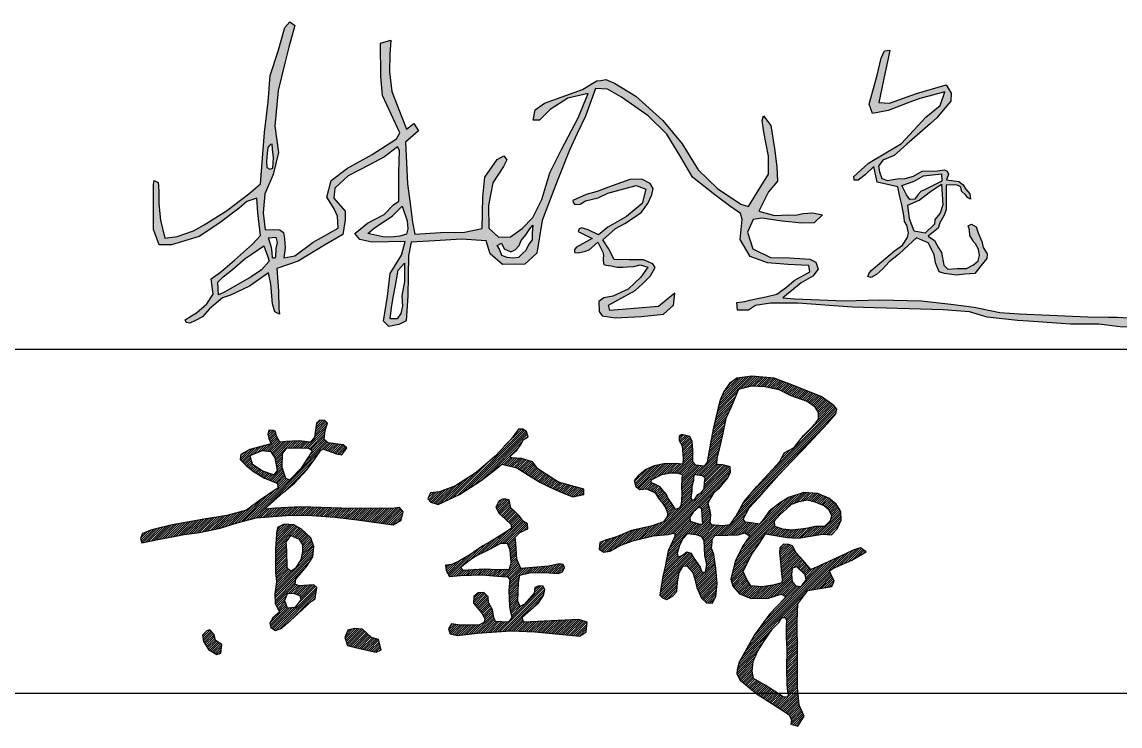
# Model space of a CAD drawing. Extents: x -441005 to 725361, y -182459 to 319313.
# Drawn here: x 45347 to 47579, y -125517 to -124084 of the extents above; entities that cross this region are included whole.
import ezdxf

# ---------------------------------------------------------------- set-up
doc = ezdxf.new("R2010")
doc.units = 0
doc.header["$LTSCALE"] = 100
doc.layers.get('0').update_dxf_attribs({"linetype": 'CONTINUOUS'})
for name, color, linetype in [('图层2', 5, 'CONTINUOUS'), ('图框', 7, 'CONTINUOUS'), ('柱平法表', 7, 'CONTINUOUS')]:
    doc.layers.add(name, color=color, linetype=linetype)

# ---------------------------------------------------------------- blocks, each defined once
blk = doc.blocks.new('A2+1_2')
h = blk.add_hatch()
h.set_pattern_fill('ANSI31', color=3, style=0)
h.set_pattern_definition([(45, (-17997.4683, 46481.614), (-2.24506403, 2.24506403), [])])
h.paths.add_polyline_path([(86053.2, 8599.3), (86040.6, 8607.1), (86037.6, 8619.6), (86029, 8629.2), (86022.5, 8627.3), (86014.3, 8618.1), (86015.7, 8605.6), (86026.3, 8589.3), (86043.1, 8579.1), (86051.1, 8581.7)])
h.paths.add_polyline_path([(86339.5, 8630.3), (86323.1, 8631.9), (86309.4, 8628.4), (86303.5, 8613.1), (86309, 8597.1), (86333.1, 8591.3), (86366.9, 8583.4), (86377.1, 8588.6), (86371.5, 8609.6), (86357.8, 8613.4), (86347.3, 8623)])
h.paths.add_polyline_path([(86199.4, 8653.8), (86235.6, 8687.4), (86242.7, 8692.3), (86246.1, 8715.4), (86240.3, 8720.8), (86209.6, 8718.3), (86202.6, 8722), (86203.8, 8732.1), (86226.1, 8758.4), (86238.2, 8777.6), (86240, 8798.5), (86234.2, 8816.1), (86215.1, 8833.5), (86199.9, 8842.9), (86180, 8843.8), (86166.8, 8837.3), (86164.1, 8824), (86162.3, 8791.2), (86162.7, 8745.5), (86164.5, 8726.6), (86161.1, 8702.5), (86161.6, 8682.8), (86170.3, 8665.1), (86156.7, 8653.3), (86150.6, 8642.7), (86152.6, 8633.8), (86162.2, 8627.4), (86175.5, 8632.5)])
h.paths.add_polyline_path([(86203.1, 8675.4), (86186.1, 8673.9), (86180.7, 8688.6), (86185.9, 8702.3), (86199.1, 8703.2), (86212.2, 8698.5), (86214.7, 8689.9)], flags=16)
h.paths.add_polyline_path([(86193.7, 8748.3), (86185.4, 8755.5), (86184.9, 8789.6), (86183.4, 8807.6), (86192.8, 8820.6), (86211.4, 8812.8), (86218.1, 8801.7), (86218.2, 8788.3), (86214.7, 8771.6), (86204.1, 8755.5)], flags=16)
h.paths.add_polyline_path([(86122.9, 8856.6), (86192.7, 8862.3), (86236.4, 8861.3), (86282.9, 8858.4), (86328.2, 8853.1), (86401.4, 8842.9), (86417.9, 8852.3), (86421.8, 8868.9), (86414.6, 8877.6), (86398.9, 8875.5), (86296.3, 8876.4), (86214, 8879.4), (86161.5, 8876.3), (86140.3, 8874.8), (86178.3, 8908.4), (86201, 8927.1), (86226.2, 8954.4), (86242.9, 8977.4), (86254.4, 8994.4), (86260.3, 8996.2), (86286.1, 8986.9), (86296.9, 8984.9), (86307.1, 8999.5), (86300, 9005.3), (86269.4, 9009.2), (86261.1, 9017.1), (86263.3, 9034.4), (86268.1, 9049.2), (86262.6, 9055), (86252.1, 9055.7), (86246, 9049.1), (86244.4, 9039.7), (86241.6, 9020.9), (86233.3, 9010.5), (86210.7, 9013.6), (86183.1, 9012), (86170.9, 9010.9), (86164.2, 9023.1), (86162.4, 9032.6), (86158.6, 9034.8), (86148.7, 9035), (86146.5, 9027), (86148.9, 9018.2), (86153.6, 9007.7), (86110, 8996.1), (86091.7, 8985.6), (86090.9, 8975.7), (86102, 8964.2), (86117.8, 8951.1), (86139.7, 8937.5), (86166.1, 8927.1), (86167.6, 8918.2), (86129.9, 8892.1), (86103.7, 8872.6), (86063.3, 8861.4), (86020.8, 8854.6), (85987.2, 8848.8), (85952.6, 8842.7), (85910.9, 8832.6), (85892.2, 8825.2), (85887.8, 8814.6), (85891, 8805.8), (85926.7, 8813.3), (85945.4, 8816.9), (85976.7, 8822.7), (86007.7, 8826.9), (86050.1, 8835.5), (86084.7, 8847)])
h.paths.add_polyline_path([(86159.8, 8944.6), (86136.3, 8952.3), (86115.2, 8966.9), (86110.4, 8983.1), (86134.4, 8993.3), (86153.4, 8991.1), (86161.9, 8978.8), (86166.8, 8952.8)], flags=16)
h.paths.add_polyline_path([(86182.4, 8937.4), (86175.5, 8959.9), (86176, 8987.6), (86184.4, 8997.6), (86206.6, 8998.6), (86230.2, 8997.6), (86237.4, 8992.3), (86216.1, 8959.4), (86191.3, 8934.3)], flags=16)
h.paths.add_polyline_path([(86536.5, 8769.5), (86520.6, 8762.1), (86508.3, 8760.7), (86509, 8749.9), (86515.9, 8737.5), (86538.4, 8739.6), (86581.8, 8740.7), (86613.8, 8738.1), (86634.1, 8737), (86639, 8731.6), (86636.7, 8709.2), (86638.3, 8677.3), (86639.2, 8668.1), (86642.9, 8654.3), (86635.8, 8644.9), (86609.9, 8646), (86606.1, 8654.1), (86603.3, 8669.5), (86595.6, 8684.4), (86594.6, 8696.4), (86585.8, 8705), (86574.7, 8704.5), (86565.6, 8696.9), (86565, 8683.6), (86582, 8662.7), (86588.3, 8650.8), (86586.3, 8644.9), (86577.2, 8639.5), (86559.2, 8638.5), (86538.8, 8638.7), (86520.5, 8641.2), (86513.9, 8631.1), (86517.4, 8621.1), (86532.1, 8617.4), (86572.4, 8622.5), (86641.6, 8626.9), (86689.7, 8625), (86780.9, 8616.2), (86794.1, 8624.8), (86796.1, 8644.8), (86778.7, 8650.3), (86666.4, 8644.4), (86664, 8654.8), (86697.8, 8684.4), (86707.2, 8698.8), (86710.2, 8710.8), (86706.5, 8717.8), (86698.2, 8718.6), (86689.9, 8714.9), (86688.4, 8703.3), (86668.6, 8680.9), (86660, 8676.8), (86654.7, 8687.3), (86656.1, 8725.3), (86658.9, 8740.4), (86678.8, 8744.7), (86709.5, 8745.7), (86737.2, 8743.3), (86745.8, 8747), (86749.9, 8755.7), (86746.9, 8762.1), (86738.7, 8763.6), (86717.9, 8758.2), (86661.3, 8753.8), (86653.2, 8773.1), (86650.7, 8805.3), (86649.4, 8817.7), (86658.8, 8826.9), (86675, 8834.7), (86674.6, 8844.9), (86666.6, 8849.7), (86657.5, 8861), (86648.6, 8870), (86640.5, 8877.3), (86637.4, 8893.6), (86630.4, 8894.7), (86623.9, 8894.8), (86617.2, 8891.4), (86610.4, 8878.4), (86617.4, 8865.7), (86630, 8854.2), (86641, 8844.2), (86642, 8836.1), (86627.5, 8825.5), (86598.6, 8807.7), (86583.9, 8800.1), (86557.5, 8781.4)])
h.paths.add_polyline_path([(86559.1, 8771.4), (86571.2, 8779.4), (86598.6, 8793.2), (86620.1, 8804.8), (86633.8, 8804.7), (86639.5, 8790.9), (86641.4, 8765.8), (86638, 8752.4), (86614, 8751.9), (86587.5, 8753.1), (86543.1, 8750.7), (86538.4, 8755.8)], flags=16)
h.paths.add_polyline_path([(86496.1, 8910), (86477.8, 8907.6), (86472.2, 8895.6), (86478.2, 8889), (86493.3, 8884.2), (86536.2, 8904.5), (86580.8, 8932.7), (86610.4, 8956.1), (86622.8, 8966), (86653.2, 8958.9), (86677, 8943.8), (86699.4, 8929.6), (86719, 8920.1), (86745.7, 8907.4), (86758.1, 8903.1), (86766.5, 8899.6), (86789.4, 8904), (86789.5, 8915.3), (86737.7, 8929.2), (86720.9, 8940.2), (86695.5, 8956.8), (86685, 8970.8), (86662.3, 8977.3), (86642.2, 8979.1), (86637.9, 8981.5), (86652.9, 8994.8), (86662.1, 9006.9), (86665.9, 9015.2), (86675.7, 9021.9), (86672.7, 9032.4), (86665.3, 9037.5), (86656.6, 9037), (86641.3, 9017.1), (86608.6, 8982.3), (86570.2, 8949.1), (86528.2, 8922.2)])
h.paths.add_polyline_path([(86886.4, 8831), (86855.5, 8818.5), (86833.4, 8811.6), (86821.6, 8806.7), (86820.5, 8793.1), (86829.6, 8786.9), (86842.5, 8789.2), (86864.3, 8801), (86888.7, 8810.1), (86930.3, 8820.5), (86960.3, 8823.2), (86971.2, 8825.4), (86974.9, 8823.4), (86973.6, 8817.6), (86960.7, 8790), (86954.7, 8758), (86949.8, 8737.6), (86945.4, 8713.4), (86943.4, 8699.7), (86949.1, 8693.8), (86957.3, 8690.8), (86970.3, 8698.1), (86978.1, 8707.2), (86979.8, 8726.4), (86982.9, 8744.9), (86991, 8759.1), (86999.4, 8758.4), (87010.8, 8745.7), (87013.8, 8734.5), (87019.1, 8714.9), (87028.3, 8693.6), (87038.4, 8683.7), (87050.9, 8683.1), (87057.2, 8697.1), (87060, 8723.4), (87057.6, 8753.7), (87053.6, 8782.6), (87048.7, 8795.1), (87050.9, 8814.9), (87056, 8821), (87081.7, 8821.5), (87103.1, 8822.3), (87116.7, 8826.6), (87126.9, 8820.4), (87111.8, 8798.2), (87096.5, 8767.9), (87088.3, 8732), (87092.1, 8717.7), (87105.3, 8702), (87129.2, 8693), (87164.7, 8693.7), (87190, 8701.6), (87198.2, 8697.7), (87197.7, 8693.2), (87167.5, 8661.9), (87136.4, 8618.8), (87104.7, 8563.4), (87101.1, 8547.7), (87100.4, 8539.8), (87107.3, 8526.8), (87141.5, 8498.2), (87186.3, 8469.8), (87205.6, 8457), (87211, 8446.1), (87210.3, 8437.4), (87223.9, 8433.3), (87236.8, 8453.7), (87227.1, 8476.1), (87223.8, 8512), (87223.2, 8579.1), (87222.7, 8647.5), (87224.1, 8682.2), (87244.5, 8708.9), (87293, 8717), (87298.1, 8728.2), (87292.2, 8740.9), (87288.5, 8748.8), (87295.6, 8754.1), (87333.7, 8771), (87363, 8787.9), (87351.9, 8795.6), (87337.7, 8791.8), (87320, 8782.8), (87262.1, 8756.7), (87250.6, 8751.5), (87234.2, 8770.5), (87221, 8785.7), (87213.6, 8800.1), (87206.2, 8802.4), (87194.9, 8803), (87187.5, 8796), (87187.1, 8786.4), (87188.6, 8774), (87189.8, 8759.6), (87191.3, 8742.6), (87192.5, 8732.8), (87191.9, 8724.9), (87173.7, 8719.7), (87150.7, 8716.7), (87128.9, 8718.6), (87120.8, 8731.5), (87112.8, 8747.6), (87130.2, 8782.1), (87144.8, 8803.5), (87158.4, 8824.1), (87202.7, 8816.8), (87225.5, 8815.6), (87253.3, 8819.9), (87274.3, 8823.9), (87292.7, 8822.3), (87304.3, 8834.8), (87312.6, 8851.8), (87311.6, 8869.6), (87301.9, 8884.4), (87287.4, 8897), (87264.6, 8906.2), (87236.6, 8908.6), (87204.9, 8897.9), (87187, 8886.8), (87165.8, 8870.2), (87152.8, 8851.9), (87146.6, 8844), (87129.6, 8846.8), (87117.9, 8848.2), (87113.3, 8854.1), (87125.5, 8877.5), (87144.6, 8898.1), (87185.3, 8944), (87212.2, 8972.4), (87235.8, 8996.4), (87284.3, 9048.8), (87301.6, 9068.3), (87303.2, 9077.9), (87297.6, 9085.5), (87271.3, 9103.4), (87220.8, 9123.8), (87176.3, 9140.8), (87130.4, 9145.2), (87100.5, 9141.1), (87085.2, 9129.8), (87074.1, 9113.9), (87066.2, 9096.4), (87062.6, 9083.3), (87051.8, 9037.5), (87046, 9004.7), (87040, 8970.2), (87033.8, 8961.9), (87017.1, 8963.8), (87011, 8971.1), (87010.9, 8993.4), (87009.6, 9012.5), (87004.5, 9022.2), (86988.5, 9026.6), (86983.3, 9023.4), (86983, 9014.3), (86988.9, 9003.1), (86991.4, 8977.8), (86990.4, 8966.3), (86976.3, 8967.5), (86952.1, 8967), (86932.3, 8962.7), (86915.3, 8955.2), (86899.9, 8942.3), (86891.7, 8932.7), (86895, 8920.3), (86903.1, 8914.4), (86917.1, 8915.7), (86934, 8907.8), (86942.4, 8895), (86947.4, 8888.6), (86955.9, 8876.6), (86959.6, 8864.7), (86958.1, 8857.9), (86951.3, 8848.4), (86926.1, 8839.7)])
h.paths.add_polyline_path([(86984.4, 8802.3), (86990.4, 8814.1), (87000.2, 8824.2), (87018.3, 8822.3), (87029.3, 8818.2), (87033.7, 8810.9), (87035.2, 8780.5), (87039.2, 8762.2), (87036.6, 8746), (87028.8, 8747), (87025.8, 8756.7), (87012.9, 8774.9), (87006.5, 8785.2), (86998.5, 8787.5), (86990, 8780.7), (86980.6, 8776.8), (86979, 8784.8)], flags=16)
h.paths.add_polyline_path([(86960.3, 8895.6), (86955.6, 8906.5), (86949.2, 8913.3), (86942.1, 8921.5), (86935.7, 8924.6), (86925.4, 8929.6), (86925.7, 8932.7), (86932.1, 8937.2), (86947.2, 8944.1), (86964.6, 8947.9), (86978.8, 8947.9), (86989.8, 8944.1), (86989.4, 8936), (86988.1, 8921.3), (86989.1, 8903.5), (86987.4, 8884.1), (86984.6, 8877.7), (86975.1, 8873.5), (86969.3, 8882.6)], flags=16)
h.paths.add_polyline_path([(87005.6, 8850), (87004.7, 8858.3), (87011.3, 8868.7), (87023.6, 8879.3), (87028.9, 8874.8), (87029.6, 8861.8), (87031.3, 8844.3), (87022.1, 8844.8)], flags=16)
h.paths.add_polyline_path([(87006.8, 8897.1), (87007.3, 8902.7), (87008.8, 8911.9), (87008.9, 8920.4), (87012, 8933.1), (87012.2, 8939.9), (87014, 8944.8), (87019.8, 8943.8), (87030.4, 8942.2), (87035.5, 8937.6), (87034.7, 8929.3), (87033.5, 8915.7), (87027.4, 8907.6), (87020.7, 8904.5), (87014, 8893.5), (87009, 8893.2)], flags=16)
h.paths.add_polyline_path([(87045, 8847.6), (87046.4, 8862.9), (87044.8, 8874.8), (87041.4, 8886.1), (87044.3, 8893.6), (87052.8, 8907.1), (87063.1, 8915.7), (87081.5, 8938), (87086.8, 8948.2), (87086.2, 8961.5), (87071.1, 8965.1), (87058.7, 8966.1), (87059.3, 8977.8), (87067.1, 9007.9), (87071.9, 9029.2), (87078.1, 9058.7), (87089.1, 9083.8), (87096, 9100), (87103.5, 9118), (87130, 9124.8), (87157, 9123), (87186.5, 9117), (87210.9, 9105.3), (87243.5, 9093.3), (87259.6, 9081.7), (87266.4, 9070.8), (87265.9, 9057.3), (87260.2, 9049.7), (87250.4, 9039.4), (87235.8, 9024), (87216.8, 9000.2), (87196.5, 8988.9), (87187.3, 8971.3), (87141.1, 8920.4), (87114.5, 8889.5), (87097.9, 8859.7), (87086.8, 8843.3), (87070.9, 8841.3), (87047.9, 8843)], flags=16)
h.paths.add_polyline_path([(87176.1, 8850.3), (87188.5, 8863.6), (87200.9, 8875.4), (87210.4, 8883.8), (87226.1, 8889.2), (87243.4, 8892.6), (87259.1, 8888.5), (87277.8, 8881.4), (87287.7, 8872.7), (87293.2, 8860.8), (87290.5, 8851.3), (87279, 8839.6), (87260.1, 8839.7), (87241.1, 8836.1), (87213.6, 8832.6), (87193.3, 8834.3), (87176.8, 8839.8)], flags=16)
h.paths.add_polyline_path([(87212.4, 8754.2), (87221.9, 8757.2), (87238.9, 8740.9), (87241.1, 8731), (87231, 8717.4), (87219.4, 8718.8), (87212.7, 8727.6), (87211.6, 8741.4)], flags=16)
h.paths.add_polyline_path([(87172.7, 8631.2), (87185.7, 8644), (87191.6, 8654), (87198.2, 8653.8), (87201.1, 8649.2), (87200.2, 8635.8), (87200.3, 8613.9), (87201.6, 8591), (87201.4, 8550.4), (87202.1, 8516.9), (87203.2, 8503.6), (87205.2, 8495.8), (87201.6, 8491.9), (87194.7, 8492.5), (87176.5, 8504.3), (87157.8, 8516.5), (87134.4, 8530.1), (87131.5, 8545.2), (87133.1, 8564.3), (87141.9, 8585), (87154.9, 8605)], flags=16)
at = {"layer": '图层2'}
h = blk.add_hatch(color=0, dxfattribs=at)
h.paths.add_polyline_path([(86139.8, 9640.4), (86131.8, 9536.3), (86108, 9516.1), (86062.9, 9481.3), (86017.2, 9453), (85995.6, 9441), (85962.7, 9429.2), (85937.6, 9425.8), (85928.4, 9462.6), (85925.2, 9495.8), (85925.3, 9520.4), (85924.5, 9531.8), (85923.9, 9539.3), (85915.8, 9543.4), (85914.3, 9535.2), (85914.3, 9519.1), (85914.3, 9479.1), (85914.3, 9443.4), (85925.9, 9412.2), (85950.8, 9412.2), (86007, 9429.2), (86047.5, 9455.3), (86088.6, 9486.7), (86104.3, 9500.4), (86124.2, 9507.1), (86126.5, 9477.5), (86132, 9430.9), (86115.9, 9413.3), (86078.8, 9381.1), (86050.3, 9356.9), (86031.8, 9342.8), (86035.6, 9311.6), (86022.8, 9292.1), (86001.8, 9274.2), (85991.7, 9267.9), (85979, 9259.5), (85980.5, 9254.4), (85988, 9253), (85999.9, 9258.1), (86014.1, 9266), (86027.9, 9282.1), (86054.9, 9304.6), (86070.7, 9310.1), (86109.7, 9328.3), (86147.9, 9355.3), (86153.2, 9332), (86156.1, 9292.5), (86160.8, 9276.2), (86170.6, 9271), (86169, 9282.8), (86168.4, 9318.5), (86165.4, 9363.8), (86208.6, 9379.3), (86261.9, 9411.6), (86299.6, 9433), (86303.8, 9462.9), (86303.8, 9480.8), (86281.2, 9506.9), (86282.8, 9527.5), (86310.1, 9552.5), (86352.2, 9574.3), (86384.2, 9591.4), (86410.7, 9611.6), (86414.6, 9603.9), (86413.1, 9559.6), (86413.1, 9500.7), (86402.5, 9493.9), (86383.1, 9473.6), (86349.5, 9456.6), (86323.6, 9435), (86333.9, 9423.3), (86358, 9417.6), (86426.3, 9418.7), (86418.8, 9391.4), (86395.7, 9353.9), (86390.3, 9307.6), (86381.7, 9256.9), (86393.1, 9246.1), (86413.1, 9250.3), (86427.7, 9257.3), (86431.3, 9308.4), (86432.9, 9389.9), (86438.5, 9417.5), (86486.3, 9420.4), (86540.8, 9423.8), (86590.4, 9420.4), (86599, 9394.2), (86624.1, 9371.9), (86669, 9373), (86693.3, 9395.5), (86704.7, 9462), (86724.6, 9515.6), (86736.5, 9545.3), (86760, 9604.8), (86775.6, 9638.4), (86792.7, 9673.9), (86812.8, 9730.2), (86837.3, 9729.1), (86865.8, 9712.3), (86919.9, 9674.8), (86957.7, 9637), (86986.3, 9590.8), (87010.4, 9550.1), (87055.5, 9514.1), (87085.4, 9491.8), (87107.4, 9476.1), (87110.7, 9463.9), (87107.2, 9423.3), (87127.2, 9388.6), (87162.8, 9375.7), (87203.9, 9372.2), (87246.5, 9370.4), (87248.5, 9357.1), (87216.8, 9339.9), (87201.3, 9326), (87181.7, 9311.6), (87159.3, 9306.3), (87142.2, 9303.2), (87126.3, 9299.8), (87116.7, 9296.6), (87100.1, 9294.8), (87101.6, 9279.5), (87124.2, 9279.5), (87138, 9289.1), (87168.7, 9293.6), (87224.4, 9293.6), (87334.6, 9285.7), (87519.9, 9279.7), (87573.3, 9275.9), (87608.9, 9265.2), (87670.6, 9258.2), (87693.1, 9257.2), (87778.8, 9250.8), (87836, 9250.8), (87878.9, 9245.6), (87941.9, 9242.8), (87991.7, 9245.6), (87982.2, 9259.2), (87967.8, 9257.5), (87918.1, 9262.5), (87873.8, 9265), (87855.6, 9265.3), (87813.9, 9265.6), (87673.8, 9272.1), (87634.8, 9274.5), (87582.4, 9285.3), (87535.1, 9291.7), (87475.4, 9298.1), (87390.9, 9300.4), (87319.1, 9298.6), (87217.5, 9302.5), (87193.4, 9304.7), (87231.3, 9334.8), (87254.9, 9348.7), (87265.7, 9362.7), (87260.7, 9376.8), (87248.6, 9382.7), (87207, 9385.9), (87168.6, 9386.2), (87133, 9404.2), (87121.8, 9437.8), (87133.2, 9463.9), (87150.8, 9466.7), (87192.2, 9460.1), (87232.5, 9456.5), (87257.3, 9456.8), (87274.4, 9473.3), (87253.7, 9477.5), (87235.2, 9475.8), (87219.7, 9472.8), (87205.4, 9472.9), (87176.6, 9472.1), (87145.2, 9480.4), (87164.7, 9520.2), (87183.1, 9541.9), (87181.8, 9570.7), (87176.7, 9608.1), (87169.3, 9654.7), (87154.5, 9674.7), (87151.8, 9665.3), (87154.8, 9641.1), (87164.7, 9592.8), (87164.7, 9555.9), (87141.9, 9520.2), (87123.8, 9489.9), (87108.5, 9495.1), (87060.6, 9526.7), (87021.5, 9564.6), (86989, 9617.7), (86950, 9665.3), (86895.2, 9714.5), (86851.8, 9740.8), (86834, 9748.8), (86824, 9746.5), (86815.9, 9745.5), (86807.2, 9740.8), (86786.7, 9728.4), (86708.9, 9700.4), (86690.3, 9686.6), (86686.5, 9665.5), (86699.3, 9665.5), (86720.5, 9687.8), (86756.8, 9710.3), (86798.2, 9720.2), (86777.6, 9670.3), (86743.6, 9606.3), (86720.1, 9558.8), (86703.8, 9504.5), (86685.8, 9468.1), (86664.1, 9445.3), (86640, 9428.8), (86615.7, 9427.6), (86596.1, 9446.2), (86595.6, 9492.2), (86599.3, 9514.1), (86604, 9538.2), (86625.8, 9571.6), (86632.8, 9585.4), (86626.5, 9593), (86613.3, 9585.5), (86587.8, 9549.8), (86583.6, 9509.4), (86582.7, 9445.2), (86546.3, 9438.1), (86498, 9437), (86445.5, 9433.8), (86441, 9458.4), (86436.1, 9496.6), (86430.7, 9536.1), (86428.6, 9579.3), (86426.6, 9621.2), (86453.1, 9644.1), (86443.6, 9659.1), (86428.8, 9647.4), (86414.7, 9684.2), (86399, 9724.1), (86393.8, 9764), (86395, 9799.2), (86396.6, 9828.2), (86375.8, 9822.5), (86376.2, 9754.5), (86379.8, 9716.2), (86415.2, 9640.3), (86408.6, 9628), (86358.9, 9596.1), (86308.6, 9568.2), (86275.5, 9543.1), (86266.8, 9509.2), (86281.7, 9485.2), (86288.7, 9470.2), (86289.7, 9446.1), (86239.2, 9417.4), (86201.5, 9389.6), (86179.5, 9385.7), (86181.9, 9406), (86180.6, 9425.3), (86178.5, 9437.5), (86171.2, 9442.8), (86158.4, 9443.5), (86141.5, 9442.6), (86137.1, 9477.6), (86140.5, 9515.7), (86157.5, 9555.2), (86168.3, 9599.9), (86160.8, 9653.3), (86167.5, 9726.4), (86181.1, 9782), (86189.5, 9814.4), (86202, 9858.3), (86191.2, 9865.6), (86181.4, 9854.5), (86167.5, 9806.4), (86151.7, 9756.5), (86147.4, 9703.4)])
h.paths.add_polyline_path([(86155.6, 9616.7), (86156.3, 9606.9), (86158.1, 9590), (86157.2, 9568), (86150.7, 9565.8), (86145.1, 9569.8), (86144.2, 9582.2), (86145.7, 9598.9), (86146.6, 9610.4), (86151.7, 9615.9)], flags=16)
h.paths.add_polyline_path([(86163.1, 9427.6), (86165.7, 9417), (86163.4, 9404.7), (86162.6, 9387.5), (86160.2, 9384.9), (86156.4, 9386), (86155.7, 9396.7), (86154.2, 9406.5), (86148.2, 9426.5)], flags=16)
h.paths.add_polyline_path([(86138.6, 9410), (86146.9, 9387.6), (86149.3, 9379.3), (86134, 9361.1), (86113.2, 9347.4), (86090.7, 9334.3), (86074.7, 9325.5), (86057.6, 9315.1), (86046.7, 9310.6), (86045.5, 9336.2), (86056.3, 9347.1), (86075, 9361.9), (86100.6, 9384.2), (86112.6, 9392.2)], flags=16)
h.paths.add_polyline_path([(86349.9, 9435.5), (86362.9, 9446.1), (86400, 9471.2), (86419.7, 9490.8), (86429.9, 9461.2), (86431.5, 9444.6), (86428.7, 9433.9), (86415.2, 9430), (86403.6, 9428.7), (86390.1, 9427.6), (86380.3, 9428.8)], flags=16)
h.paths.add_polyline_path([(86424.7, 9374.6), (86424.5, 9337.5), (86419.2, 9308.6), (86420.4, 9287.7), (86417.2, 9272.4), (86409.8, 9261.8), (86395.5, 9262), (86398.4, 9283.8), (86401.3, 9304.9), (86406.2, 9329.6), (86411.5, 9360.6)], flags=16)
h.paths.add_polyline_path([(86613.3, 9411.1), (86621.8, 9415.4), (86627.4, 9404.3), (86641, 9398), (86649.5, 9401.8), (86657.6, 9410.7), (86661.8, 9420.9), (86671.2, 9432.4), (86679.3, 9444.7), (86685.2, 9451.9), (86684.4, 9435.4), (86684, 9422.6), (86677.6, 9413.7), (86671.6, 9400.9), (86664.4, 9394.6), (86656.3, 9386.5), (86644.8, 9384.8), (86633.3, 9386.1), (86622.3, 9390.7), (86618, 9403.1)], flags=16)
h.paths.add_polyline_path([(86924.1, 9537.2), (86907, 9545.7), (86882.7, 9545), (86839.1, 9529.2), (86816.5, 9520.4), (86793.9, 9514.7), (86774.6, 9506), (86766.7, 9502.5), (86767.6, 9498.4), (86771.1, 9494), (86781.9, 9494.9), (86792.5, 9501.8), (86818.2, 9507.5), (86838.2, 9517.3), (86895.4, 9532.9), (86915, 9525.1), (86907.6, 9496.2), (86876.1, 9469.6), (86838, 9448.2), (86818.9, 9432.7), (86797.9, 9442.4), (86784.1, 9446.6), (86779.8, 9445), (86777.7, 9439.3), (86780.1, 9437.7), (86805.9, 9425.3), (86774.5, 9407.3), (86770.1, 9402.5), (86770, 9398.4), (86770.9, 9396.5), (86777.7, 9395.9), (86792.4, 9399.1), (86800.1, 9402), (86817.4, 9417.4), (86824.8, 9402.7), (86827.5, 9397.3), (86829.4, 9390.2), (86828.6, 9384.1), (86828.3, 9379.4), (86829.9, 9372.3), (86835.4, 9370.9), (86844.4, 9369.6), (86857, 9366.8), (86869.2, 9367.1), (86878.2, 9367.4), (86890.9, 9367.8), (86904, 9371.3), (86919.4, 9366.6), (86905.2, 9346.7), (86879.2, 9321.8), (86848, 9307.9), (86829.5, 9304.2), (86819.9, 9296.6), (86820.5, 9276.7), (86826.6, 9267.8), (86852.9, 9263.5), (86906.7, 9266.7), (86951.4, 9270.9), (86971.7, 9289.4), (86974.3, 9313.8), (86960.9, 9303), (86941.2, 9286.6), (86841.7, 9278.8), (86839, 9289.7), (86893.8, 9319.3), (86908.2, 9332.7), (86924.5, 9349), (86934.2, 9366.3), (86929.2, 9373.8), (86910.5, 9381.7), (86881, 9381.7), (86851.1, 9382.6), (86839.2, 9404.9), (86827.8, 9422.2), (86845.1, 9437.8), (86853.4, 9445.2), (86872.6, 9455.8), (86892.1, 9468.6), (86906.7, 9478.9), (86919.5, 9496.2), (86927.5, 9513.9), (86930, 9527.1)], flags=17)
h.paths.add_polyline_path([(87378.5, 9571.8), (87385.4, 9540), (87427.7, 9530.3), (87431.6, 9509.6), (87435.5, 9493.4), (87438.1, 9479.4), (87440.2, 9467.6), (87441.1, 9459.6), (87446, 9452.1), (87448.9, 9436.5), (87447.4, 9426.9), (87437.2, 9411.3), (87420.8, 9400.1), (87394.4, 9377.3), (87373.4, 9359.7), (87368.4, 9353), (87366.5, 9348), (87373.5, 9345.9), (87384.2, 9352.1), (87396.2, 9362.6), (87410, 9377.9), (87429, 9392.8), (87440.3, 9403.6), (87465.4, 9426.7), (87488.8, 9416.1), (87501.2, 9392.4), (87504.2, 9375.3), (87511.5, 9357.2), (87522.3, 9353.6), (87546.6, 9350.6), (87563.4, 9352.4), (87583.8, 9354), (87596.5, 9369.7), (87608.3, 9384.6), (87608.8, 9393.7), (87601.1, 9407.1), (87598.5, 9418.7), (87591.1, 9436.5), (87587, 9449.1), (87577.4, 9454.4), (87570.5, 9451.1), (87573.4, 9442.7), (87573.9, 9431.3), (87579.3, 9422.6), (87582.3, 9417.7), (87585.5, 9413.9), (87591.7, 9403.7), (87593.6, 9390.5), (87591.1, 9379.7), (87581.3, 9371.4), (87566.8, 9363.8), (87548.5, 9363.9), (87529.2, 9362.9), (87520.8, 9370.9), (87516.5, 9396.6), (87510.1, 9405.9), (87502.3, 9421.1), (87489.3, 9429.6), (87509.7, 9446.1), (87512.8, 9457.2), (87521, 9471.5), (87523.3, 9475.6), (87525.5, 9484.3), (87525.6, 9496.4), (87525.7, 9510.8), (87525.8, 9533.6), (87539.8, 9534), (87548.2, 9533.9), (87555.2, 9530.3), (87556.8, 9521.4), (87565.5, 9513.5), (87569, 9508.7), (87574.9, 9505.3), (87573.6, 9515.9), (87565.1, 9526.1), (87560.1, 9534.2), (87551.3, 9541.3), (87526.3, 9544.2), (87530.7, 9555.7), (87527.6, 9562.3), (87522.2, 9564.7), (87507.8, 9562.8), (87476.9, 9562.2), (87459.1, 9551.9), (87442.1, 9546.8), (87426, 9546.7), (87406.6, 9543.4), (87395.2, 9547.4), (87390, 9560.5), (87388.3, 9572.5), (87396.9, 9584.5), (87420.3, 9593.7), (87445.8, 9617.1), (87466.7, 9635.4), (87494.1, 9658.9), (87506.5, 9670.8), (87519.5, 9685.9), (87535, 9704.5), (87536.2, 9720.5), (87525.7, 9737.8), (87465.6, 9720), (87410.2, 9700.1), (87389.1, 9701.7), (87402, 9763.7), (87408.1, 9791.4), (87411.3, 9808.3), (87400.7, 9806.7), (87393.7, 9791.7), (87385.5, 9757), (87369.3, 9698.3), (87375.8, 9679.1), (87407.8, 9685.5), (87451.6, 9702.3), (87471.9, 9710.1), (87490.7, 9714.9), (87522.8, 9723.3), (87513.6, 9695.9), (87484.4, 9672), (87434.6, 9618.5), (87367.6, 9578.3), (87352.1, 9563.8), (87338, 9551.2), (87338.8, 9543.6), (87347.1, 9544), (87361.4, 9554.6)], flags=17)
h.paths.add_polyline_path([(87435.5, 9532.7), (87460.9, 9541.4), (87479.4, 9552.4), (87516, 9556.8), (87517.2, 9542), (87484.2, 9525.5), (87473.9, 9520.9), (87467.9, 9513.8), (87461.9, 9505.1), (87452.1, 9504.5), (87445, 9513.6)], flags=16)
h.paths.add_polyline_path([(87448.1, 9492.6), (87470.8, 9502.8), (87493.8, 9520.4), (87515.9, 9535.3), (87519, 9493.4), (87513.6, 9476.3), (87502.7, 9463.7), (87501.8, 9454.5), (87483, 9435.9), (87460.4, 9439.7), (87451, 9465.3)], flags=16)
at = {"color": 3}
for points in [[(86983.3, 9023.4), (86983, 9014.3), (86988.9, 9003.1), (86991.4, 8977.8), (86990.4, 8966.3), (86976.3, 8967.5), (86952.1, 8967), (86932.3, 8962.7), (86915.3, 8955.2), (86899.9, 8942.3), (86891.7, 8932.7), (86895, 8920.3), (86903.1, 8914.4), (86917.1, 8915.7), (86934, 8907.8), (86942.4, 8895), (86947.4, 8888.6), (86955.9, 8876.6), (86959.6, 8864.7), (86958.1, 8857.9), (86951.3, 8848.4), (86926.1, 8839.7), (86886.4, 8831), (86855.5, 8818.5), (86833.4, 8811.6), (86821.6, 8806.7), (86820.5, 8793.1), (86829.6, 8786.9), (86842.5, 8789.2), (86864.3, 8801), (86888.7, 8810.1), (86930.3, 8820.5), (86960.3, 8823.2), (86971.2, 8825.4), (86974.9, 8823.4), (86973.6, 8817.6), (86960.7, 8790), (86954.7, 8758), (86949.8, 8737.6), (86945.4, 8713.4), (86943.4, 8699.7), (86949.1, 8693.8), (86957.3, 8690.8), (86970.3, 8698.1), (86978.1, 8707.2), (86979.8, 8726.4), (86982.9, 8744.9), (86991, 8759.1), (86999.4, 8758.4), (87010.8, 8745.7), (87013.8, 8734.5), (87019.1, 8714.9), (87028.3, 8693.6), (87038.4, 8683.7), (87050.9, 8683.1), (87057.2, 8697.1), (87060, 8723.4), (87057.6, 8753.7), (87053.6, 8782.6), (87048.7, 8795.1), (87050.9, 8814.9), (87056, 8821), (87081.7, 8821.5), (87103.1, 8822.3), (87116.7, 8826.6), (87126.9, 8820.4), (87111.8, 8798.2), (87096.5, 8767.9), (87088.3, 8732), (87092.1, 8717.7), (87105.3, 8702), (87129.2, 8693), (87164.7, 8693.7), (87190, 8701.6), (87198.2, 8697.7), (87197.7, 8693.2), (87167.5, 8661.9), (87136.4, 8618.8), (87104.7, 8563.4), (87101.1, 8547.7), (87100.4, 8539.8), (87107.3, 8526.8), (87141.5, 8498.2), (87186.3, 8469.8), (87205.6, 8457), (87211, 8446.1), (87210.3, 8437.4), (87223.9, 8433.3), (87236.8, 8453.7), (87227.1, 8476.1), (87223.8, 8512), (87223.2, 8579.1), (87222.7, 8647.5), (87224.1, 8682.2), (87244.5, 8708.9), (87293, 8717), (87298.1, 8728.2), (87292.2, 8740.9), (87288.5, 8748.8), (87295.6, 8754.1), (87333.7, 8771), (87363, 8787.9), (87351.9, 8795.6), (87337.7, 8791.8), (87320, 8782.8), (87262.1, 8756.7), (87250.6, 8751.5), (87234.2, 8770.5), (87221, 8785.7), (87213.6, 8800.1), (87206.2, 8802.4), (87194.9, 8803), (87187.5, 8796), (87187.1, 8786.4), (87188.6, 8774), (87189.8, 8759.6), (87191.3, 8742.6), (87192.5, 8732.8), (87191.9, 8724.9), (87173.7, 8719.7), (87150.7, 8716.7), (87128.9, 8718.6), (87120.8, 8731.5), (87112.8, 8747.6), (87130.2, 8782.1), (87144.8, 8803.5), (87158.4, 8824.1), (87202.7, 8816.8), (87225.5, 8815.6), (87253.3, 8819.9), (87274.3, 8823.9), (87292.7, 8822.3), (87304.3, 8834.8), (87312.6, 8851.8), (87311.6, 8869.6), (87301.9, 8884.4), (87287.4, 8897), (87264.6, 8906.2), (87236.6, 8908.6), (87204.9, 8897.9), (87187, 8886.8), (87165.8, 8870.2), (87152.8, 8851.9), (87146.6, 8844), (87129.6, 8846.8), (87117.9, 8848.2), (87113.3, 8854.1), (87125.5, 8877.5), (87144.6, 8898.1), (87185.3, 8944), (87212.2, 8972.4), (87235.8, 8996.4), (87284.3, 9048.8), (87301.6, 9068.3), (87303.2, 9077.9), (87297.6, 9085.5), (87271.3, 9103.4), (87220.8, 9123.8), (87176.3, 9140.8), (87130.4, 9145.2), (87100.5, 9141.1), (87085.2, 9129.8), (87074.1, 9113.9), (87066.2, 9096.4), (87062.6, 9083.3), (87051.8, 9037.5), (87046, 9004.7), (87040, 8970.2), (87033.8, 8961.9), (87017.1, 8963.8), (87011, 8971.1), (87010.9, 8993.4), (87009.6, 9012.5), (87004.5, 9022.2), (86988.5, 9026.6), (86983.3, 9023.4)], [(87103.5, 9118), (87096, 9100), (87089.1, 9083.8), (87078.1, 9058.7), (87071.9, 9029.2), (87067.1, 9007.9), (87059.3, 8977.8), (87058.7, 8966.1), (87071.1, 8965.1), (87086.2, 8961.5), (87086.8, 8948.2), (87081.5, 8938), (87063.1, 8915.7), (87052.8, 8907.1), (87044.3, 8893.6), (87041.4, 8886.1), (87044.8, 8874.8), (87046.4, 8862.9), (87045, 8847.6), (87047.9, 8843), (87070.9, 8841.3), (87086.8, 8843.3), (87097.9, 8859.7), (87114.5, 8889.5), (87141.1, 8920.4), (87187.3, 8971.3), (87196.5, 8988.9), (87216.8, 9000.2), (87235.8, 9024), (87250.4, 9039.4), (87260.2, 9049.7), (87265.9, 9057.3), (87266.4, 9070.8), (87259.6, 9081.7), (87243.5, 9093.3), (87210.9, 9105.3), (87186.5, 9117), (87157, 9123), (87130, 9124.8), (87103.5, 9118)], [(86148.7, 9035), (86146.5, 9027), (86148.9, 9018.2), (86153.6, 9007.7), (86110, 8996.1), (86091.7, 8985.6), (86090.9, 8975.7), (86102, 8964.2), (86117.8, 8951.1), (86139.7, 8937.5), (86166.1, 8927.1), (86167.6, 8918.2), (86129.9, 8892.1), (86103.7, 8872.6), (86063.3, 8861.4), (86020.8, 8854.6), (85987.2, 8848.8), (85952.6, 8842.7), (85910.9, 8832.6), (85892.2, 8825.2), (85887.8, 8814.6), (85891, 8805.8), (85926.7, 8813.3), (85945.4, 8816.9), (85976.7, 8822.7), (86007.7, 8826.9), (86050.1, 8835.5), (86084.7, 8847), (86122.9, 8856.6), (86192.7, 8862.3), (86236.4, 8861.3), (86282.9, 8858.4), (86328.2, 8853.1), (86401.4, 8842.9), (86417.9, 8852.3), (86421.8, 8868.9), (86414.6, 8877.6), (86398.9, 8875.5), (86296.3, 8876.4), (86214, 8879.4), (86161.5, 8876.3), (86140.3, 8874.8), (86178.3, 8908.4), (86201, 8927.1), (86226.2, 8954.4), (86242.9, 8977.4), (86254.4, 8994.4), (86260.3, 8996.2), (86286.1, 8986.9), (86296.9, 8984.9), (86307.1, 8999.5), (86300, 9005.3), (86269.4, 9009.2), (86261.1, 9017.1), (86263.3, 9034.4), (86268.1, 9049.2), (86262.6, 9055), (86252.1, 9055.7), (86246, 9049.1), (86244.4, 9039.7), (86241.6, 9020.9), (86233.3, 9010.5), (86210.7, 9013.6), (86183.1, 9012), (86170.9, 9010.9), (86164.2, 9023.1), (86162.4, 9032.6), (86158.6, 9034.8), (86148.7, 9035)], [(86656.6, 9037), (86641.3, 9017.1), (86608.6, 8982.3), (86570.2, 8949.1), (86528.2, 8922.2), (86496.1, 8910), (86477.8, 8907.6), (86472.2, 8895.6), (86478.2, 8889), (86493.3, 8884.2), (86536.2, 8904.5), (86580.8, 8932.7), (86610.4, 8956.1), (86622.8, 8966), (86653.2, 8958.9), (86677, 8943.8), (86699.4, 8929.6), (86719, 8920.1), (86745.7, 8907.4), (86758.1, 8903.1), (86766.5, 8899.6), (86789.4, 8904), (86789.5, 8915.3), (86737.7, 8929.2), (86720.9, 8940.2), (86695.5, 8956.8), (86685, 8970.8), (86662.3, 8977.3), (86642.2, 8979.1), (86637.9, 8981.5), (86652.9, 8994.8), (86662.1, 9006.9), (86665.9, 9015.2), (86675.7, 9021.9), (86672.7, 9032.4), (86665.3, 9037.5), (86656.6, 9037)], [(86184.4, 8997.6), (86176, 8987.6), (86175.5, 8959.9), (86182.4, 8937.4), (86191.3, 8934.3), (86216.1, 8959.4), (86237.4, 8992.3), (86230.2, 8997.6), (86206.6, 8998.6), (86184.4, 8997.6)], [(86153.4, 8991.1), (86134.4, 8993.3), (86110.4, 8983.1), (86115.2, 8966.9), (86136.3, 8952.3), (86159.8, 8944.6), (86166.8, 8952.8), (86161.9, 8978.8), (86153.4, 8991.1)], [(86932.1, 8937.2), (86925.7, 8932.7), (86925.4, 8929.6), (86935.7, 8924.6), (86942.1, 8921.5), (86949.2, 8913.3), (86955.6, 8906.5), (86960.3, 8895.6), (86969.3, 8882.6), (86975.1, 8873.5), (86984.6, 8877.7), (86987.4, 8884.1), (86989.1, 8903.5), (86988.1, 8921.3), (86989.4, 8936), (86989.8, 8944.1), (86978.8, 8947.9), (86964.6, 8947.9), (86947.2, 8944.1), (86932.1, 8937.2)], [(87014, 8944.8), (87012.2, 8939.9), (87012, 8933.1), (87008.9, 8920.4), (87008.8, 8911.9), (87007.3, 8902.7), (87006.8, 8897.1), (87009, 8893.2), (87014, 8893.5), (87020.7, 8904.5), (87027.4, 8907.6), (87033.5, 8915.7), (87034.7, 8929.3), (87035.5, 8937.6), (87030.4, 8942.2), (87019.8, 8943.8), (87014, 8944.8)], [(86623.9, 8894.8), (86617.2, 8891.4), (86610.4, 8878.4), (86617.4, 8865.7), (86630, 8854.2), (86641, 8844.2), (86642, 8836.1), (86627.5, 8825.5), (86598.6, 8807.7), (86583.9, 8800.1), (86557.5, 8781.4), (86536.5, 8769.5), (86520.6, 8762.1), (86508.3, 8760.7), (86509, 8749.9), (86515.9, 8737.5), (86538.4, 8739.6), (86581.8, 8740.7), (86613.8, 8738.1), (86634.1, 8737), (86639, 8731.6), (86636.7, 8709.2), (86638.3, 8677.3), (86639.2, 8668.1), (86642.9, 8654.3), (86635.8, 8644.9), (86635.8, 8644.9), (86609.9, 8646), (86606.1, 8654.1), (86603.3, 8669.5), (86595.6, 8684.4), (86594.6, 8696.4), (86585.8, 8705), (86574.7, 8704.5), (86565.6, 8696.9), (86565, 8683.6), (86582, 8662.7), (86588.3, 8650.8), (86586.3, 8644.9), (86577.2, 8639.5), (86559.2, 8638.5), (86538.8, 8638.7), (86520.5, 8641.2), (86513.9, 8631.1), (86517.4, 8621.1), (86532.1, 8617.4), (86572.4, 8622.5), (86641.6, 8626.9), (86689.7, 8625), (86780.9, 8616.2), (86794.1, 8624.8), (86796.1, 8644.8), (86778.7, 8650.3), (86666.4, 8644.4), (86664, 8654.8), (86697.8, 8684.4), (86707.2, 8698.8), (86710.2, 8710.8), (86706.5, 8717.8), (86698.2, 8718.6), (86689.9, 8714.9), (86688.4, 8703.3), (86668.6, 8680.9), (86660, 8676.8), (86654.7, 8687.3), (86656.1, 8725.3), (86658.9, 8740.4), (86678.8, 8744.7), (86709.5, 8745.7), (86737.2, 8743.3), (86745.8, 8747), (86749.9, 8755.7), (86746.9, 8762.1), (86738.7, 8763.6), (86717.9, 8758.2), (86661.3, 8753.8), (86653.2, 8773.1), (86650.7, 8805.3), (86649.4, 8817.7), (86658.8, 8826.9), (86675, 8834.7), (86674.6, 8844.9), (86666.6, 8849.7), (86657.5, 8861), (86648.6, 8870), (86640.5, 8877.3), (86637.4, 8893.6), (86630.4, 8894.7), (86623.9, 8894.8)], [(87226.1, 8889.2), (87210.4, 8883.8), (87200.9, 8875.4), (87188.5, 8863.6), (87176.1, 8850.3), (87176.8, 8839.8), (87193.3, 8834.3), (87213.6, 8832.6), (87241.1, 8836.1), (87260.1, 8839.7), (87279, 8839.6), (87290.5, 8851.3), (87293.2, 8860.8), (87287.7, 8872.7), (87277.8, 8881.4), (87259.1, 8888.5), (87243.4, 8892.6), (87226.1, 8889.2)], [(87023.6, 8879.3), (87011.3, 8868.7), (87004.7, 8858.3), (87005.6, 8850), (87022.1, 8844.8), (87031.3, 8844.3), (87029.6, 8861.8), (87028.9, 8874.8), (87023.6, 8879.3)], [(86180, 8843.8), (86166.8, 8837.3), (86164.1, 8824), (86162.3, 8791.2), (86162.7, 8745.5), (86164.5, 8726.6), (86161.1, 8702.5), (86161.6, 8682.8), (86170.3, 8665.1), (86156.7, 8653.3), (86150.6, 8642.7), (86152.6, 8633.8), (86162.2, 8627.4), (86175.5, 8632.5), (86199.4, 8653.8), (86235.6, 8687.4), (86242.7, 8692.3), (86246.1, 8715.4), (86240.3, 8720.8), (86209.6, 8718.3), (86202.6, 8722), (86203.8, 8732.1), (86226.1, 8758.4), (86238.2, 8777.6), (86240, 8798.5), (86234.2, 8816.1), (86215.1, 8833.5), (86199.9, 8842.9), (86180, 8843.8)], [(86192.8, 8820.6), (86183.4, 8807.6), (86184.9, 8789.6), (86185.4, 8755.5), (86193.7, 8748.3), (86204.1, 8755.5), (86214.7, 8771.6), (86218.2, 8788.3), (86218.1, 8801.7), (86211.4, 8812.8), (86192.8, 8820.6)], [(87000.2, 8824.2), (86990.4, 8814.1), (86984.4, 8802.3), (86979, 8784.8), (86980.6, 8776.8), (86990, 8780.7), (86998.5, 8787.5), (87006.5, 8785.2), (87012.9, 8774.9), (87025.8, 8756.7), (87028.8, 8747), (87036.6, 8746), (87039.2, 8762.2), (87035.2, 8780.5), (87033.7, 8810.9), (87029.3, 8818.2), (87018.3, 8822.3), (87000.2, 8824.2)], [(86620.1, 8804.8), (86598.6, 8793.2), (86571.2, 8779.4), (86559.1, 8771.4), (86538.4, 8755.8), (86543.1, 8750.7), (86587.5, 8753.1), (86614, 8751.9), (86638, 8752.4), (86641.4, 8765.8), (86639.5, 8790.9), (86633.8, 8804.7), (86620.1, 8804.8)], [(87212.4, 8754.2), (87211.6, 8741.4), (87212.7, 8727.6), (87219.4, 8718.8), (87231, 8717.4), (87241.1, 8731), (87238.9, 8740.9), (87221.9, 8757.2), (87212.4, 8754.2)], [(86185.9, 8702.3), (86180.7, 8688.6), (86186.1, 8673.9), (86203.1, 8675.4), (86214.7, 8689.9), (86212.2, 8698.5), (86199.1, 8703.2), (86185.9, 8702.3)], [(87191.6, 8654), (87198.2, 8653.8), (87201.1, 8649.2), (87200.2, 8635.8), (87200.3, 8613.9), (87201.6, 8591), (87201.4, 8550.4), (87202.1, 8516.9), (87203.2, 8503.6), (87205.2, 8495.8), (87201.6, 8491.9), (87194.7, 8492.5), (87176.5, 8504.3), (87157.8, 8516.5), (87134.4, 8530.1), (87131.5, 8545.2), (87133.1, 8564.3), (87141.9, 8585), (87154.9, 8605), (87172.7, 8631.2), (87185.7, 8644), (87191.6, 8654)], [(86022.5, 8627.3), (86014.3, 8618.1), (86015.7, 8605.6), (86026.3, 8589.3), (86043.1, 8579.1), (86051.1, 8581.7), (86053.2, 8599.3), (86040.6, 8607.1), (86037.6, 8619.6), (86029, 8629.2), (86022.5, 8627.3)], [(86323.1, 8631.9), (86309.4, 8628.4), (86303.5, 8613.1), (86309, 8597.1), (86333.1, 8591.3), (86366.9, 8583.4), (86377.1, 8588.6), (86371.5, 8609.6), (86357.8, 8613.4), (86347.3, 8623), (86339.5, 8630.3), (86323.1, 8631.9)]]:
    blk.add_lwpolyline(points, dxfattribs=at)
at = {"layer": '图框'}
for p, q in [((81100, 9200), (88100, 9200)), ((81100, 8500), (88100, 8500))]:
    blk.add_line(p, q, dxfattribs=at)
at = {"layer": '柱平法表'}
for points in [[(85915.8, 9543.4), (85923.9, 9539.3), (85924.5, 9531.8), (85925.3, 9520.4), (85925.2, 9495.8), (85928.4, 9462.6), (85937.6, 9425.8), (85962.7, 9429.2), (85995.6, 9441), (86017.2, 9453), (86062.9, 9481.3), (86108, 9516.1), (86131.8, 9536.3), (86139.8, 9640.4), (86147.4, 9703.4), (86151.7, 9756.5), (86167.5, 9806.4), (86181.4, 9854.5), (86191.2, 9865.6), (86202, 9858.3), (86189.5, 9814.4), (86181.1, 9782), (86167.5, 9726.4), (86160.8, 9653.3), (86168.3, 9599.9), (86157.5, 9555.2), (86140.5, 9515.7), (86137.1, 9477.6), (86141.5, 9442.6), (86158.4, 9443.5), (86171.2, 9442.8), (86178.5, 9437.5), (86180.6, 9425.3), (86181.9, 9406), (86179.5, 9385.7), (86201.5, 9389.6), (86239.2, 9417.4), (86289.7, 9446.1), (86288.7, 9470.2), (86281.7, 9485.2), (86266.8, 9509.2), (86275.5, 9543.1), (86308.6, 9568.2), (86358.9, 9596.1), (86408.6, 9628), (86415.2, 9640.3), (86379.8, 9716.2), (86376.2, 9754.5), (86375.8, 9822.5), (86396.6, 9828.2), (86395, 9799.2), (86393.8, 9764), (86399, 9724.1), (86414.7, 9684.2), (86428.8, 9647.4), (86443.6, 9659.1), (86453.1, 9644.1), (86426.6, 9621.2), (86428.6, 9579.3), (86430.7, 9536.1), (86436.1, 9496.6), (86441, 9458.4), (86445.5, 9433.8), (86498, 9437), (86546.3, 9438.1), (86582.7, 9445.2), (86583.6, 9509.4), (86587.8, 9549.8), (86613.3, 9585.5), (86626.5, 9593), (86632.8, 9585.4), (86625.8, 9571.6), (86604, 9538.2), (86599.3, 9514.1), (86595.6, 9492.2), (86596.1, 9446.2), (86615.7, 9427.6), (86640, 9428.8), (86664.1, 9445.3), (86685.8, 9468.1), (86703.8, 9504.5), (86720.1, 9558.8), (86743.6, 9606.3), (86777.6, 9670.3), (86798.2, 9720.2), (86756.8, 9710.3), (86720.5, 9687.8), (86699.3, 9665.5), (86686.5, 9665.5), (86690.3, 9686.6), (86708.9, 9700.4), (86786.7, 9728.4), (86807.2, 9740.8), (86815.9, 9745.5), (86824, 9746.5), (86834, 9748.8), (86851.8, 9740.8), (86895.2, 9714.5), (86950, 9665.3), (86989, 9617.7), (87021.5, 9564.6), (87060.6, 9526.7), (87108.5, 9495.1), (87123.8, 9489.9), (87141.9, 9520.2), (87164.7, 9555.9), (87164.7, 9592.8), (87154.8, 9641.1), (87151.8, 9665.3), (87154.5, 9674.7), (87169.3, 9654.7), (87176.7, 9608.1), (87181.8, 9570.7), (87183.1, 9541.9), (87164.7, 9520.2), (87145.2, 9480.4), (87176.6, 9472.1), (87205.4, 9472.9), (87219.7, 9472.8), (87235.2, 9475.8), (87253.7, 9477.5), (87274.4, 9473.3), (87257.3, 9456.8), (87232.5, 9456.5), (87192.2, 9460.1), (87150.8, 9466.7), (87133.2, 9463.9), (87121.8, 9437.8), (87133, 9404.2), (87168.6, 9386.2), (87207, 9385.9), (87248.6, 9382.7), (87260.7, 9376.8), (87265.7, 9362.7), (87254.9, 9348.7), (87231.3, 9334.8), (87193.4, 9304.7), (87217.5, 9302.5), (87319.1, 9298.6), (87390.9, 9300.4), (87475.4, 9298.1), (87535.1, 9291.7), (87582.4, 9285.3), (87634.8, 9274.5), (87673.8, 9272.1), (87813.9, 9265.6), (87855.6, 9265.3), (87873.8, 9265), (87918.1, 9262.5)], [(87941.9, 9242.8), (87878.9, 9245.6), (87836, 9250.8), (87778.8, 9250.8), (87693.1, 9257.2), (87670.6, 9258.2), (87608.9, 9265.2), (87573.3, 9275.9), (87519.9, 9279.7), (87334.6, 9285.7), (87224.4, 9293.6), (87168.7, 9293.6), (87138, 9289.1), (87124.2, 9279.5), (87101.6, 9279.5), (87100.1, 9294.8), (87116.7, 9296.6), (87126.3, 9299.8), (87142.2, 9303.2), (87159.3, 9306.3), (87181.7, 9311.6), (87201.3, 9326), (87216.8, 9339.9), (87248.5, 9357.1), (87246.5, 9370.4), (87203.9, 9372.2), (87162.8, 9375.7), (87127.2, 9388.6), (87107.2, 9423.3), (87110.7, 9463.9), (87107.4, 9476.1), (87085.4, 9491.8), (87055.5, 9514.1), (87010.4, 9550.1), (86986.3, 9590.8), (86957.7, 9637), (86919.9, 9674.8), (86865.8, 9712.3), (86837.3, 9729.1), (86812.8, 9730.2), (86792.7, 9673.9), (86775.6, 9638.4), (86760, 9604.8), (86736.5, 9545.3), (86724.6, 9515.6), (86704.7, 9462), (86693.3, 9395.5), (86669, 9373), (86624.1, 9371.9), (86599, 9394.2), (86590.4, 9420.4), (86540.8, 9423.8), (86486.3, 9420.4), (86438.5, 9417.5), (86432.9, 9389.9), (86431.3, 9308.4), (86427.7, 9257.3), (86413.1, 9250.3), (86393.1, 9246.1), (86381.7, 9256.9), (86390.3, 9307.6), (86395.7, 9353.9), (86418.8, 9391.4), (86426.3, 9418.7), (86358, 9417.6), (86333.9, 9423.3), (86323.6, 9435), (86349.5, 9456.6), (86383.1, 9473.6), (86402.5, 9493.9), (86413.1, 9500.7), (86413.1, 9559.6), (86414.6, 9603.9), (86410.7, 9611.6), (86384.2, 9591.4), (86352.2, 9574.3), (86310.1, 9552.5), (86282.8, 9527.5), (86281.2, 9506.9), (86303.8, 9480.8), (86303.8, 9462.9), (86299.6, 9433), (86261.9, 9411.6), (86208.6, 9379.3), (86165.4, 9363.8), (86168.4, 9318.5), (86169, 9282.8), (86170.6, 9271), (86160.8, 9276.2), (86156.1, 9292.5), (86153.2, 9332), (86147.9, 9355.3), (86109.7, 9328.3), (86070.7, 9310.1), (86054.9, 9304.6), (86027.9, 9282.1), (86014.1, 9266), (85999.9, 9258.1), (85988, 9253), (85980.5, 9254.4), (85979, 9259.5), (85991.7, 9267.9), (86001.8, 9274.2), (86022.8, 9292.1), (86035.6, 9311.6), (86031.8, 9342.8), (86050.3, 9356.9), (86078.8, 9381.1), (86115.9, 9413.3), (86132, 9430.9), (86126.5, 9477.5), (86124.2, 9507.1), (86104.3, 9500.4), (86088.6, 9486.7), (86047.5, 9455.3), (86007, 9429.2), (85950.8, 9412.2), (85925.9, 9412.2), (85914.3, 9443.4), (85914.3, 9479.1), (85914.3, 9519.1), (85914.3, 9535.2), (85915.8, 9543.4)], [(87393.7, 9791.7), (87400.7, 9806.7), (87411.3, 9808.3), (87408.1, 9791.4), (87402, 9763.7), (87389.1, 9701.7), (87410.2, 9700.1), (87465.6, 9720), (87525.7, 9737.8), (87536.2, 9720.5), (87535, 9704.5)], [(87535, 9704.5), (87519.5, 9685.9), (87506.5, 9670.8), (87494.1, 9658.9), (87466.7, 9635.4), (87445.8, 9617.1), (87420.3, 9593.7), (87396.9, 9584.5), (87388.3, 9572.5), (87390, 9560.5), (87395.2, 9547.4), (87406.6, 9543.4), (87426, 9546.7), (87442.1, 9546.8), (87459.1, 9551.9), (87476.9, 9562.2), (87507.8, 9562.8), (87522.2, 9564.7), (87527.6, 9562.3), (87530.7, 9555.7), (87526.3, 9544.2), (87551.3, 9541.3), (87560.1, 9534.2), (87565.1, 9526.1), (87573.6, 9515.9), (87574.9, 9505.3), (87569, 9508.7), (87565.5, 9513.5), (87556.8, 9521.4), (87555.2, 9530.3), (87548.2, 9533.9), (87539.8, 9534), (87525.8, 9533.6), (87525.7, 9510.8), (87525.6, 9496.4), (87525.5, 9484.3), (87523.3, 9475.6), (87521, 9471.5), (87512.8, 9457.2), (87509.7, 9446.1), (87489.3, 9429.6), (87502.3, 9421.1), (87510.1, 9405.9), (87516.5, 9396.6), (87520.8, 9370.9), (87529.2, 9362.9), (87548.5, 9363.9), (87566.8, 9363.8), (87581.3, 9371.4), (87591.1, 9379.7), (87593.6, 9390.5), (87591.7, 9403.7), (87585.5, 9413.9), (87582.3, 9417.7), (87579.3, 9422.6), (87573.9, 9431.3), (87573.4, 9442.7), (87570.5, 9451.1), (87577.4, 9454.4), (87577.4, 9454.4), (87587, 9449.1), (87591.1, 9436.5), (87598.5, 9418.7), (87601.1, 9407.1), (87608.8, 9393.7), (87608.3, 9384.6), (87596.5, 9369.7), (87583.8, 9354), (87563.4, 9352.4), (87546.6, 9350.6), (87522.3, 9353.6), (87511.5, 9357.2), (87504.2, 9375.3), (87501.2, 9392.4), (87488.8, 9416.1), (87465.4, 9426.7), (87440.3, 9403.6), (87429, 9392.8), (87410, 9377.9), (87396.2, 9362.6), (87384.2, 9352.1), (87373.5, 9345.9), (87366.5, 9348), (87368.4, 9353), (87373.4, 9359.7), (87394.4, 9377.3), (87420.8, 9400.1), (87437.2, 9411.3), (87447.4, 9426.9), (87448.9, 9436.5), (87446, 9452.1), (87441.1, 9459.6), (87440.2, 9467.6), (87438.1, 9479.4), (87435.5, 9493.4), (87431.6, 9509.6), (87427.7, 9530.3), (87385.4, 9540), (87378.5, 9571.8), (87361.4, 9554.6), (87347.1, 9544), (87338.8, 9543.6), (87338, 9551.2), (87352.1, 9563.8), (87367.6, 9578.3), (87434.6, 9618.5), (87484.4, 9672), (87513.6, 9695.9), (87522.8, 9723.3), (87490.7, 9714.9), (87471.9, 9710.1), (87451.6, 9702.3), (87407.8, 9685.5), (87375.8, 9679.1), (87369.3, 9698.3), (87385.5, 9757), (87393.7, 9791.7), (87393.7, 9791.7)], [(86157.2, 9568), (86158.1, 9590), (86156.3, 9606.9), (86155.6, 9616.7), (86152.4, 9616), (86150.4, 9614.4), (86146.6, 9610.4), (86145.7, 9598.9), (86144.2, 9582.2), (86145.1, 9569.8), (86150.7, 9565.8), (86157.2, 9568)], [(87435.5, 9532.7), (87460.9, 9541.4), (87479.4, 9552.4), (87516, 9556.8), (87517.2, 9542), (87484.2, 9525.5), (87473.9, 9520.9), (87467.9, 9513.8), (87461.9, 9505.1), (87452.1, 9504.5), (87445, 9513.6), (87435.5, 9532.7)], [(86766.7, 9502.5), (86767.6, 9498.4), (86771.1, 9494), (86781.9, 9494.9), (86792.5, 9501.8), (86818.2, 9507.5), (86838.2, 9517.3), (86895.4, 9532.9), (86915, 9525.1), (86907.6, 9496.2), (86876.1, 9469.6), (86838, 9448.2), (86818.9, 9432.7), (86797.9, 9442.4), (86784.1, 9446.6), (86779.8, 9445), (86777.7, 9439.3), (86780.1, 9437.7), (86805.9, 9425.3), (86774.5, 9407.3), (86770.1, 9402.5), (86770, 9398.4), (86770.9, 9396.5), (86777.7, 9395.9), (86792.4, 9399.1), (86800.1, 9402), (86817.4, 9417.4), (86824.8, 9402.7), (86827.5, 9397.3), (86829.4, 9390.2), (86828.6, 9384.1), (86828.3, 9379.4), (86829.9, 9372.3), (86835.4, 9370.9), (86844.4, 9369.6), (86857, 9366.8), (86869.2, 9367.1), (86878.2, 9367.4), (86890.9, 9367.8), (86904, 9371.3), (86919.4, 9366.6), (86905.2, 9346.7), (86879.2, 9321.8), (86848, 9307.9), (86829.5, 9304.2), (86819.9, 9296.6), (86820.5, 9276.7), (86826.6, 9267.8), (86852.9, 9263.5), (86906.7, 9266.7), (86951.4, 9270.9), (86971.7, 9289.4), (86974.3, 9313.8), (86960.9, 9303), (86941.2, 9286.6), (86841.7, 9278.8), (86839, 9289.7), (86893.8, 9319.3), (86908.2, 9332.7), (86924.5, 9349), (86934.2, 9366.3), (86929.2, 9373.8), (86910.5, 9381.7), (86881, 9381.7), (86851.1, 9382.6), (86839.2, 9404.9), (86827.8, 9422.2), (86845.1, 9437.8), (86853.4, 9445.2), (86872.6, 9455.8), (86892.1, 9468.6), (86906.7, 9478.9), (86919.5, 9496.2), (86927.5, 9513.9), (86930, 9527.1), (86924.1, 9537.2), (86907, 9545.7), (86882.7, 9545), (86839.1, 9529.2), (86816.5, 9520.4), (86793.9, 9514.7), (86774.6, 9506), (86766.7, 9502.5)], [(87448.1, 9492.6), (87470.8, 9502.8), (87493.8, 9520.4), (87515.9, 9535.3), (87519, 9493.4), (87513.6, 9476.3), (87502.7, 9463.7), (87501.8, 9454.5), (87483, 9435.9), (87460.4, 9439.7), (87451, 9465.3), (87448.1, 9492.6)], [(86362.9, 9446.1), (86400, 9471.2), (86419.7, 9490.8), (86429.9, 9461.2), (86431.5, 9444.6), (86428.7, 9433.9), (86415.2, 9430), (86403.6, 9428.7), (86390.1, 9427.6), (86380.3, 9428.8), (86349.9, 9435.5), (86362.9, 9446.1)], [(86613.3, 9411.1), (86621.8, 9415.4), (86627.4, 9404.3), (86641, 9398), (86649.5, 9401.8), (86657.6, 9410.7), (86661.8, 9420.9), (86671.2, 9432.4), (86679.3, 9444.7), (86685.2, 9451.9), (86684.4, 9435.4), (86684, 9422.6), (86677.6, 9413.7), (86671.6, 9400.9), (86664.4, 9394.6), (86656.3, 9386.5), (86644.8, 9384.8), (86633.3, 9386.1), (86622.3, 9390.7), (86618, 9403.1), (86613.3, 9411.1)], [(86148.2, 9426.5), (86163.1, 9427.6), (86165.7, 9417), (86163.4, 9404.7), (86162.6, 9387.5), (86160.5, 9385.2), (86158.4, 9385.4), (86156.4, 9386), (86155.7, 9396.7), (86154.2, 9406.5), (86148.2, 9426.5), (86148.2, 9426.5)], [(86045.5, 9336.2), (86056.3, 9347.1), (86075, 9361.9), (86100.6, 9384.2), (86112.6, 9392.2), (86138.6, 9410), (86146.9, 9387.6), (86149.3, 9379.3), (86134, 9361.1), (86113.2, 9347.4), (86090.7, 9334.3), (86074.7, 9325.5), (86057.6, 9315.1), (86046.7, 9310.6), (86045.5, 9336.2)], [(86401.3, 9304.9), (86406.2, 9329.6), (86411.5, 9360.6), (86424.7, 9374.6), (86424.5, 9337.5), (86419.2, 9308.6), (86420.4, 9287.7), (86417.2, 9272.4), (86409.8, 9261.8), (86395.5, 9262), (86398.4, 9283.8), (86401.3, 9304.9)]]:
    blk.add_lwpolyline(points, dxfattribs=at)

msp = doc.modelspace()

# ---------------------------------------------------------------- block references
msp.add_blockref('A2+1_2', (-40300, -133950))

doc.saveas('drawing.dxf')
